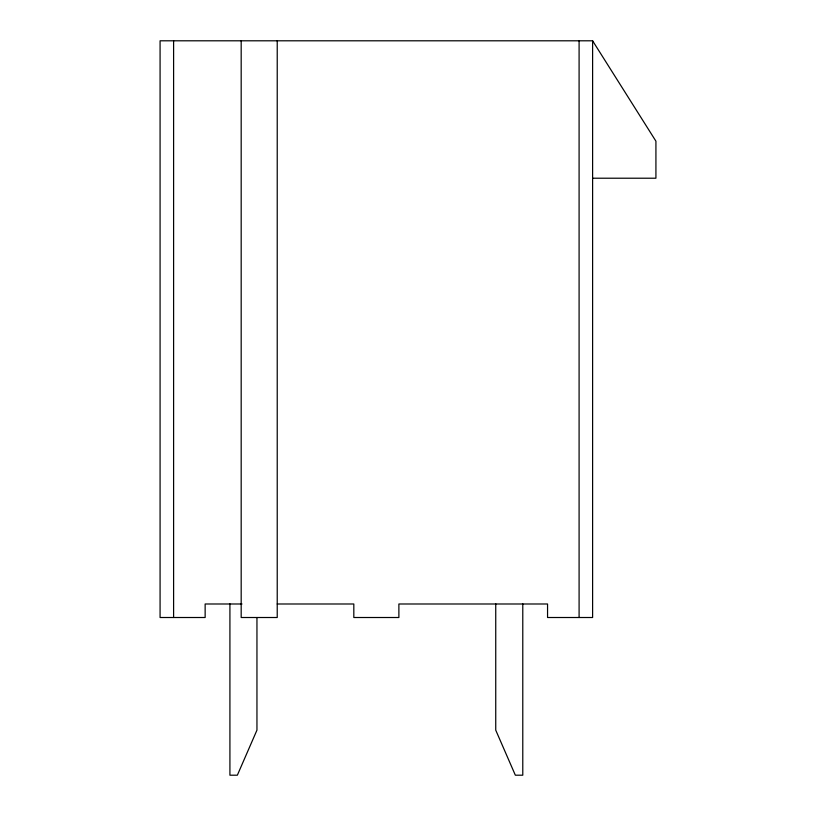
<?xml version="1.0" encoding="UTF-8"?>
<svg xmlns="http://www.w3.org/2000/svg" width="816" height="816" viewBox="0 0 816 816"><rect width="100%" height="100%" fill="white"/><g stroke="black" fill="none" stroke-linecap="round" stroke-linejoin="round"><path stroke-width="1.22" d="M592.61 178.214L655.921 178.214L655.921 141.178L592.61 40.8L160.079 40.8L160.079 617.508L205.142 617.508L205.142 603.993L241.995 603.993M277.226 603.993L353.818 603.993L353.818 617.508L398.881 617.508L398.881 603.993L547.556 603.993L547.556 617.508L592.61 617.508L592.61 40.8M579.095 40.8L579.095 617.508M522.781 603.86L522.781 775.2L515.345 775.2L495.74 730.147L495.74 603.82M277.226 40.8L277.226 617.508L241.179 617.508L241.179 40.8M256.948 617.722L256.948 730.147L237.354 775.2L229.918 775.2L229.918 603.86M173.604 40.8L173.604 617.508"/></g></svg>
